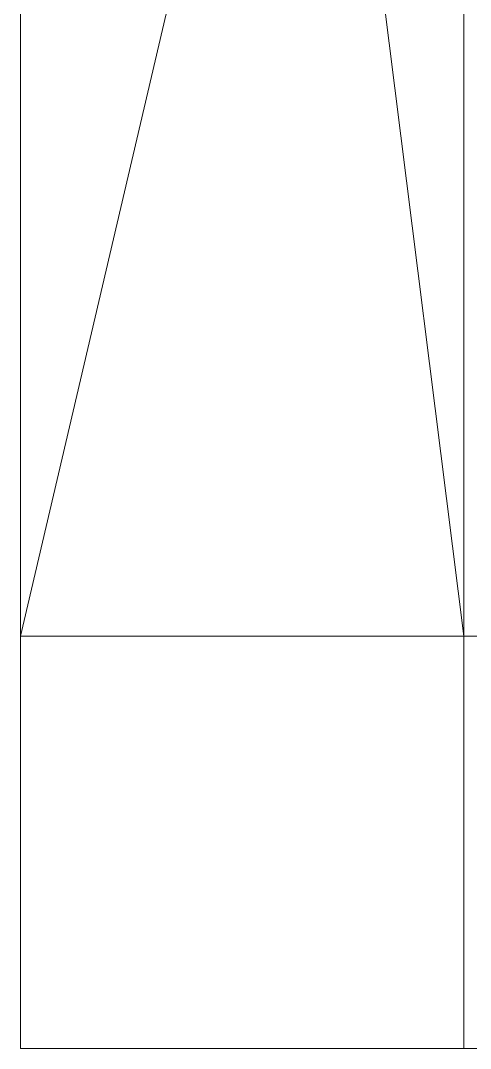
# Model space of a CAD drawing. Header units: millimetres. Extents: x -5300 to 98858, y -5196 to 93886.
# Drawn here: x -5300 to -225, y -4953 to 6650 of the extents above; entities that cross this region are included whole.
import ezdxf

# ---------------------------------------------------------------- set-up
doc = ezdxf.new("R2010")
doc.units = ezdxf.units.MM
doc.layers.add('Генплан', color=7, linetype='Continuous', lineweight=9)
doc.layers.add('Стены', color=7, linetype='Continuous', lineweight=18, true_color=0x7f7f7f)

# ---------------------------------------------------------------- blocks, each defined once
blk = doc.blocks.new('СТН-01 - СТН-01-240558-Подвал')
at = {"layer": 'Стены', "color": 254, "true_color": 0xd4d4d4}
for p, q in [((-300, 13600), (-300, -300)), ((-300, 13600), (-300, -300)), ((-300, -300), (-300, 13600)), ((-300, -300), (-300, -300)), ((-150, -300), (-300, -300)), ((-300, -300), (-300, -300)), ((-300, -300), (-150, -300)), ((-300, -300), (-150, -300))]:
    blk.add_line(p, q, dxfattribs=at)
blk = doc.blocks.new('СТН-01 - СТН-01-240562-Подвал')
blk.add_blockref('СТН-01 - СТН-01-240558-Подвал', (0, 0))
blk = doc.blocks.new('Местность - Местность-379060-Подвал')
at = {"layer": 'Генплан', "color": 253, "true_color": 0xaaaaaa}
for p, q in [((-5300, 20800), (-5300, -300)), ((-5300, -300), (-5300, 20800)), ((-5300, -300), (-5300, 20800)), ((-5300, 20800), (-5300, -300)), ((-5300, -300), (-2050, 13600)), ((-2050, 13600), (-5300, -300)), ((-300, -300), (-2050, 13600)), ((-2050, 13600), (-300, -300)), ((-300, 13600), (-300, -300)), ((-300, -300), (-300, 13600)), ((-300, 13600), (-300, -300)), ((-300, -300), (-300, 13600)), ((-300, -300), (-5300, -300)), ((-5300, -300), (-5300, -300)), ((-300, -300), (-5300, -300)), ((-5300, -300), (-5300, -300)), ((-5300, -300), (-300, -300)), ((-5300, -300), (-300, -300)), ((-5300, -300), (-5300, -300)), ((-5300, -300), (-5300, -4953)), ((-5300, -300), (-5300, -4953)), ((-300, -300), (-5300, -300)), ((-5300, -300), (-5300, -300)), ((-300, -300), (-5300, -300)), ((-5300, -4953), (-5300, -300)), ((-5300, -300), (-300, -300)), ((-300, -300), (-5300, -300)), ((-5300, -300), (-5300, -300)), ((-300, -300), (-5300, -300)), ((-5300, -300), (-5300, -300)), ((-5300, -300), (-5300, -4953)), ((-5300, -300), (-5300, -4953)), ((-5300, -4953), (-5300, -300)), ((-5300, -300), (-300, -300)), ((-300, -300), (-300, -300)), ((-300, -300), (-300, -300)), ((-300, -300), (-300, -300)), ((-300, -300), (15800, -300)), ((15800, -300), (-300, -300)), ((-300, -300), (-300, -300)), ((15800, -300), (-300, -300)), ((-300, -300), (-300, -300)), ((-300, -4953), (-300, -300)), ((-300, -300), (-300, -300)), ((-300, -4953), (-300, -300)), ((-300, -300), (-300, -4953)), ((-5300, -4953), (-5300, -4953)), ((-300, -4953), (-5300, -4953)), ((-5300, -4953), (-5300, -4953)), ((-5300, -4953), (-300, -4953)), ((-5300, -4953), (-300, -4953)), ((-5300, -4953), (-5300, -4953)), ((-5300, -4953), (-5300, -4953)), ((-5300, -4953), (-300, -4953)), ((-5300, -4953), (-300, -4953)), ((-300, -4953), (-5300, -4953)), ((15800, -4953), (-300, -4953)), ((-300, -4953), (-300, -4953)), ((-300, -4953), (-300, -4953)), ((-300, -4953), (15800, -4953)), ((-300, -4953), (15800, -4953)), ((-300, -4953), (-300, -4953)), ((-300, -4953), (-300, -4953))]:
    blk.add_line(p, q, dxfattribs=at)
blk = doc.blocks.new('Местность - Местность-379064-Подвал')
blk.add_blockref('Местность - Местность-379060-Подвал', (0, 0))

msp = doc.modelspace()

# ---------------------------------------------------------------- block references
at = {"layer": 'Генплан', "color": 253, "true_color": 0xaaaaaa}
msp.add_blockref('Местность - Местность-379064-Подвал', (0, 0), dxfattribs=at)
at = {"layer": 'Стены', "color": 254, "true_color": 0xd4d4d4}
msp.add_blockref('СТН-01 - СТН-01-240562-Подвал', (0, 0), dxfattribs=at)

doc.saveas('drawing.dxf')
